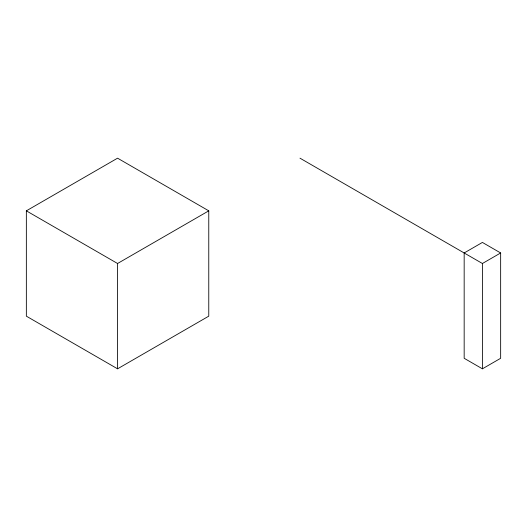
<?xml version="1.0" encoding="UTF-8"?>
<svg xmlns="http://www.w3.org/2000/svg" width="527" height="527" viewBox="0 0 527 527"><rect width="100%" height="100%" fill="white"/><g stroke="black" fill="none" stroke-linecap="round" stroke-linejoin="round"><path stroke-width="0.79" d="M26.35 210.84L117.561 158.179L208.771 210.84L208.771 316.16L117.561 368.821L26.35 316.16L26.35 210.84L117.561 263.5L208.771 210.84M299.982 158.179L482.409 263.5L500.65 252.967L500.65 358.288L482.409 368.821L464.168 358.288L464.168 252.967L482.409 242.433L500.65 252.967M482.409 263.5L482.409 368.821M117.561 263.5L117.561 368.821"/></g></svg>
